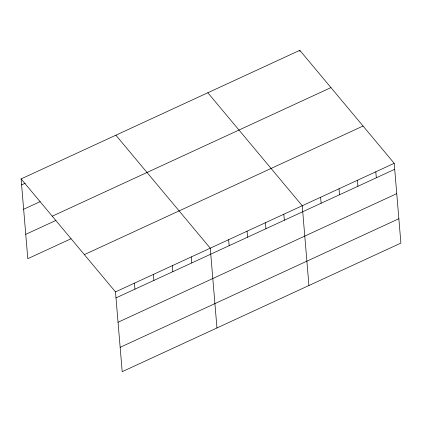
<?xml version="1.0" encoding="UTF-8"?>
<svg xmlns="http://www.w3.org/2000/svg" width="422" height="422" viewBox="0 0 422 422"><rect width="100%" height="100%" fill="white"/><g stroke="black" fill="none" stroke-linecap="round" stroke-linejoin="round"><path stroke-width="0.63" d="M21.1 178.917L299.805 50.318L394.201 163.309L400.9 243.083L122.195 371.682L115.496 291.903L21.1 178.917L27.799 258.691L71.033 238.746M21.601 184.905L25.156 183.269M23.648 209.254L40.232 201.605M52.249 216.201L330.953 87.602M25.753 234.342L55.957 220.405M84.347 254.619L363.052 126.02M115.496 291.903L394.201 163.309M116.003 297.895L394.702 169.301M118.044 322.244L396.749 193.651M120.154 347.332L398.853 218.733M207.83 92.756L302.231 205.746L308.93 285.52M115.86 135.193L210.256 248.183L216.955 327.957M375.807 171.796L376.308 177.789M357.413 180.284L357.914 186.276M339.019 188.771L339.52 194.764M320.625 197.259L321.126 203.251M299.805 50.318L299.905 51.516M283.832 214.234L284.338 220.226M265.438 222.721L265.944 228.713M247.044 231.209L247.55 237.201M228.65 239.696L229.157 245.688M191.303 256.924L191.81 262.917M172.355 265.67L172.856 271.662M153.402 274.416L153.903 280.408M134.449 283.162L134.956 289.154"/></g></svg>
